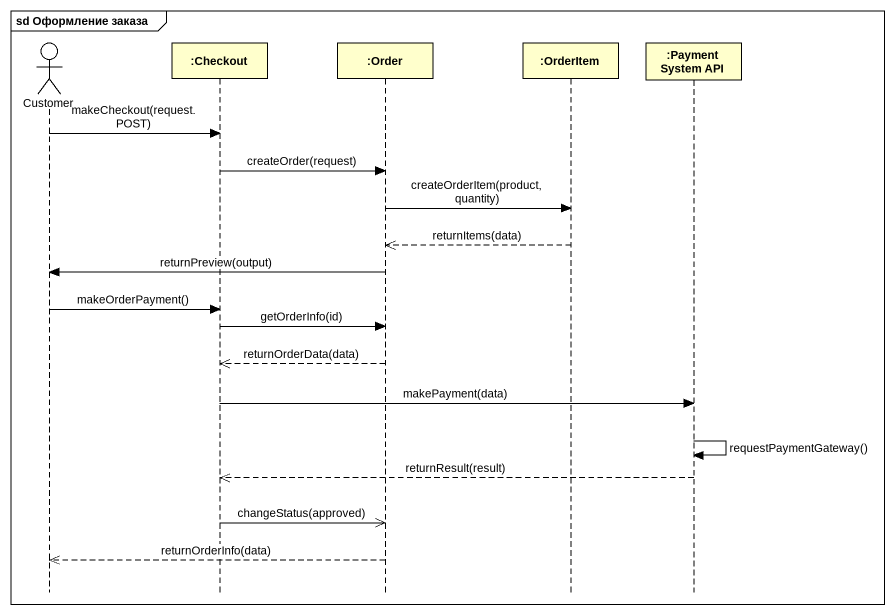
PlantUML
@startuml
mainframe sd Оформление заказа
hide footbox
actor Customer
participant ":Checkout" as Checkout
participant ":Order" as Order
participant ":OrderItem" as OrderItem
participant ":Payment System API" as Payment_System_API

Customer -> Checkout : makeCheckout(request.POST)
Checkout -> Order : createOrder(request)
Order -> OrderItem : createOrderItem(product, quantity)
OrderItem -->> Order : returnItems(data)
Order -> Customer : returnPreview(output)
Customer -> Checkout : makeOrderPayment()
Checkout -> Order : getOrderInfo(id)
Order -->> Checkout : returnOrderData(data)
Checkout -> Payment_System_API : makePayment(data)
Payment_System_API -> Payment_System_API : requestPaymentGateway()
Payment_System_API -->> Checkout : returnResult(result)
Checkout ->> Order : changeStatus(approved)
Order -->> Customer : returnOrderInfo(data)
@enduml
